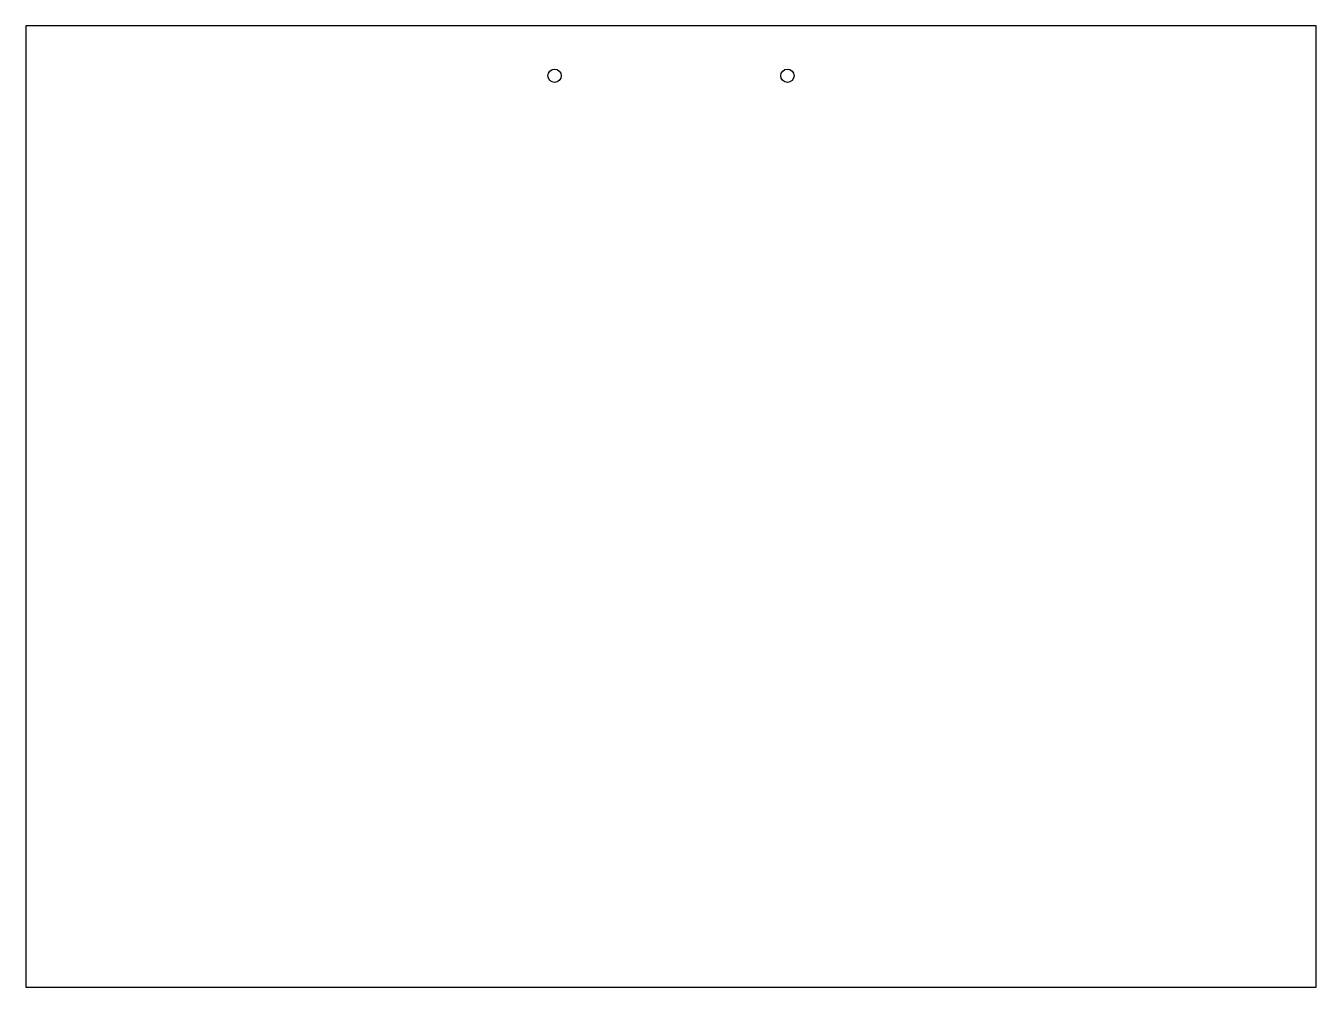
# Model space of a CAD drawing. Header units: millimetres. Extents: x -194 to 194, y -144 to 144.
import ezdxf

# ---------------------------------------------------------------- set-up
doc = ezdxf.new("R2010")
doc.units = ezdxf.units.MM

msp = doc.modelspace()

# ---------------------------------------------------------------- linework, layer by layer
at = {"color": 7, "linetype": 'Continuous', "lineweight": 25}
for p, q in [((194, 144.5), (-194, 144.5)), ((-194, 144.5), (-194, -144.5)), ((194, -144.5), (194, 144.5)), ((-194, -144.5), (194, -144.5))]:
    msp.add_line(p, q, dxfattribs=at)
for centre in [(-35, 129.5), (35, 129.5)]:
    msp.add_circle(centre, 2, dxfattribs=at)

doc.saveas('drawing.dxf')
